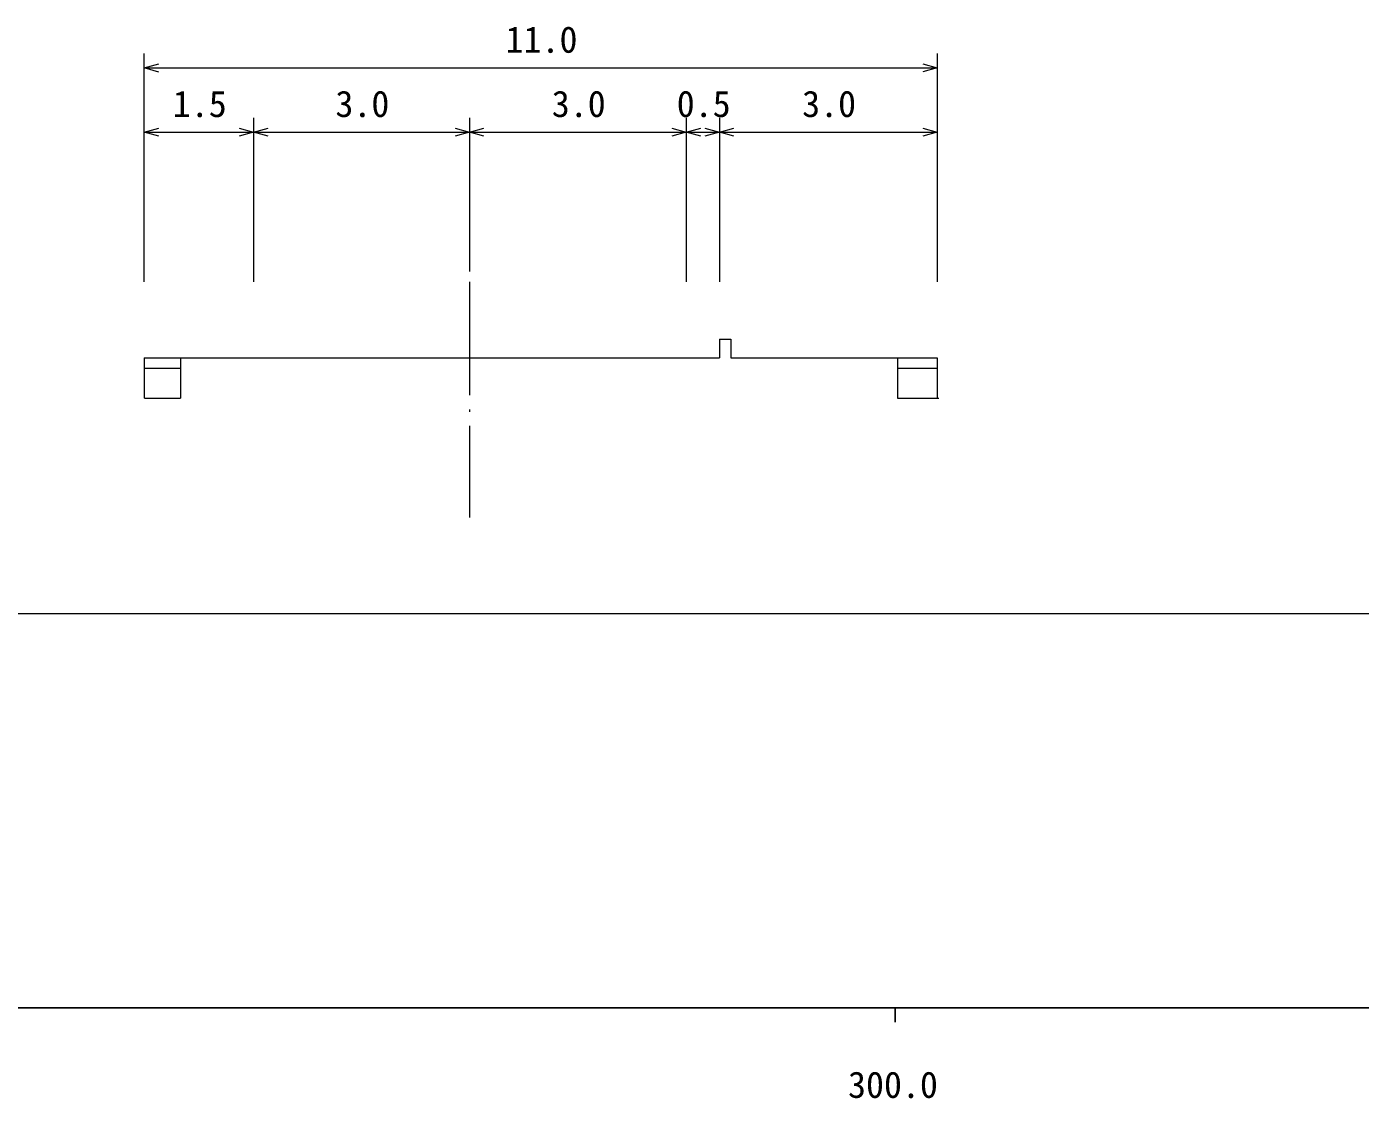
# Model space of a CAD drawing. Units: millimetres, scale not verified. Extents: x 40000 to 680000, y 20000 to 380000.
# Drawn here: x 307752 to 400265, y 198715 to 273091 of the extents above; entities that cross this region are included whole.
import ezdxf
from ezdxf.enums import TextEntityAlignment as Align

# ---------------------------------------------------------------- set-up
doc = ezdxf.new("R2010")
doc.units = ezdxf.units.MM
doc.header["$LTSCALE"] = 1000
doc.linetypes.add('USER2', pattern=[10, 7.868852, -0.983607, 0.163934, -0.983607])
for name, color, linetype, lineweight in [('M-BGD', 7, 'Continuous', 13), ('M-STR-HTXT', 7, 'Continuous', 13), ('M-TTL-BAND', 7, 'Continuous', 25)]:
    doc.layers.add(name, color=color, linetype=linetype, lineweight=lineweight)
doc.styles.add('ＭＳ ゴシック', font='')
doc.styles.get('ＭＳ ゴシック').set_extended_font_data('MS Gothic')

msp = doc.modelspace()

# ---------------------------------------------------------------- linework, layer by layer
at = {"layer": 'M-BGD', "linetype": 'USER2'}
msp.add_line((338471, 255381), (338471, 239023), dxfattribs=at)
at = {"layer": 'M-BGD'}
for p, q in [((355806, 251395), (356587, 251395)), ((355806, 251395), (355806, 250115)), ((356587, 251395), (356587, 250115)), ((315911, 250115), (355806, 250115)), ((315911, 250115), (315911, 247312)), ((318434, 250115), (318434, 247312)), ((356587, 250115), (370910, 250115)), ((368167, 250115), (368167, 247312)), ((370910, 250115), (370910, 247312)), ((315911, 249384), (318434, 249384)), ((368167, 249384), (370910, 249384)), ((315935, 247312), (318434, 247312)), ((368167, 247312), (371031, 247312))]:
    msp.add_line(p, q, dxfattribs=at)
at = {"layer": 'M-STR-HTXT'}
for p, q in [((315911, 255381), (315911, 271231)), ((370910, 271231), (370910, 255381)), ((315911, 270231), (370910, 270231)), ((323494, 266770), (323494, 255381)), ((338471, 266770), (338471, 256088)), ((353511, 266770), (353511, 255381)), ((355806, 266770), (355806, 255381)), ((315911, 265770), (323494, 265770)), ((323494, 265770), (338471, 265770)), ((338471, 265770), (353511, 265770)), ((353511, 265770), (355806, 265770)), ((355806, 265770), (370910, 265770)), ((67646, 232371), (501306, 232371))]:
    msp.add_line(p, q, dxfattribs=at)
for points in [[(316911, 269943), (315911, 270231), (316911, 270516)], [(369910, 270518), (370910, 270231), (369910, 269946)], [(316911, 265482), (315911, 265770), (316911, 266055)], [(322494, 266057), (323494, 265770), (322494, 265485)], [(324494, 265482), (323494, 265770), (324494, 266055)], [(337471, 266057), (338471, 265770), (337471, 265485)], [(339471, 265482), (338471, 265770), (339471, 266055)], [(352511, 266057), (353511, 265770), (352511, 265485)], [(354511, 265482), (353511, 265770), (354511, 266055)], [(354806, 266057), (355806, 265770), (354806, 265485)], [(356806, 265482), (355806, 265770), (356806, 266055)], [(369910, 266057), (370910, 265770), (369910, 265485)]]:
    msp.add_lwpolyline(points, dxfattribs=at)
at = {"layer": 'M-TTL-BAND'}
for p, q in [((40000, 205000), (579000, 205000)), ((368000, 205000), (368000, 204000))]:
    msp.add_line(p, q, dxfattribs=at)

# ---------------------------------------------------------------- texts
at = {"layer": 'M-STR-HTXT', "style": 'ＭＳ ゴシック'}
for s, p in [('11.0', (340973, 270731)), ('1.5', (317890, 266270)), ('3.0', (329170, 266270)), ('3.0', (344179, 266270)), ('0.5', (352846, 266270)), ('3.0', (361545, 266270))]:
    msp.add_text(s, height=1833, dxfattribs=at).set_placement(p, align=Align.BOTTOM_LEFT)
at = {"layer": 'M-TTL-BAND', "style": 'ＭＳ ゴシック'}
msp.add_text('300.0', height=1833, dxfattribs=at).set_placement((367844, 198195), align=Align.BOTTOM_CENTER)

doc.saveas('drawing.dxf')
